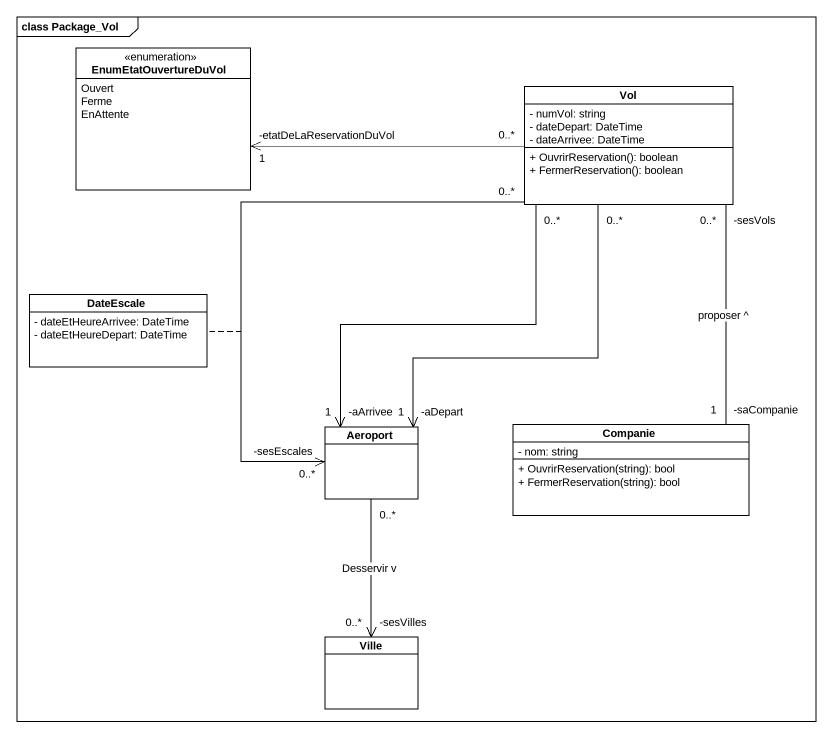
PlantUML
@startuml
mainframe class Package_Vol
hide circle
hide empty members
skinparam classAttributeIconSize 0
enum EnumEtatOuvertureDuVol {
  Ouvert
  Ferme
  EnAttente
}
class Vol {
  - numVol: string
  - dateDepart: DateTime
  - dateArrivee: DateTime
  + OuvrirReservation(): boolean
  + FermerReservation(): boolean
}
class DateEscale {
  - dateEtHeureArrivee: DateTime
  - dateEtHeureDepart: DateTime
}
class Aeroport
class Companie {
  - nom: string
  + OuvrirReservation(string): bool
  + FermerReservation(string): bool
}
class Ville
EnumEtatOuvertureDuVol "-etatDeLaReservationDuVol\n1" <-right- "0..*" Vol
Vol "0..*" --> "-aArrivee\n1" Aeroport
Vol "-sesVols\n0..*" -- "-saCompanie\n1" Companie : proposer ^
Aeroport "-aDepart\n1" <-up- "0..*" Vol
Aeroport "-sesEscales\n0..*" <-up- "0..*" Vol
(Aeroport, Vol) .. DateEscale
Ville "-sesVilles\n0..*" <-up- "0..*" Aeroport : Desservir v
@enduml
